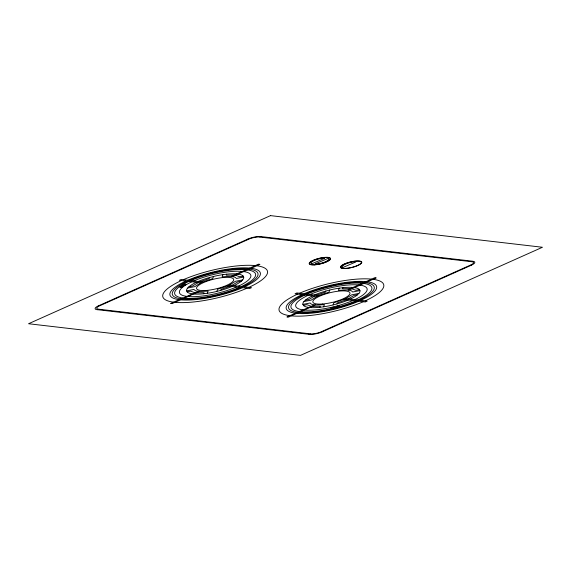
<?xml version="1.0" encoding="UTF-8"?>
<svg xmlns="http://www.w3.org/2000/svg" width="571" height="571" viewBox="0 0 571 571"><rect width="100%" height="100%" fill="white"/><g stroke="black" fill="none" stroke-linecap="round" stroke-linejoin="round"><path stroke-width="0.86" d="M203.633 293.758L204.011 292.709L196.196 292.837M209.586 277.506L209.2 278.548L200.278 281.703M207.323 293.287L208.115 291.117L199.172 291.51L172.107 303.601L170.615 303.429L199.093 291.024M213.475 276.492L212.683 278.655L202.662 281.981L181.2 279.483L179.337 280.318L200.806 282.816L202.698 281.995M216.802 291.424L217.594 289.261L227.608 285.935L249.67 288.498L251.533 287.67L229.463 285.1L227.608 285.935M222.954 274.63L222.155 276.799L231.098 276.407L258.449 264.187L259.941 264.359L232.575 276.585L235.159 277.306L236.444 278.462L243.689 277.042M220.691 290.411L221.07 289.369L229.999 286.214M226.644 274.159L226.259 275.208L234.074 275.079M319.91 307.284L320.288 306.242L312.473 306.37M325.863 291.039L325.477 292.081L316.555 295.236M323.6 306.82L324.392 304.65L315.449 305.042L288.384 317.133L286.892 316.962L315.285 304.579M329.752 290.025L328.96 292.188L318.939 295.514L296.877 292.944L295.021 293.78L317.083 296.349L311.145 300.146L303.9 301.567M333.071 304.957L333.871 302.794L345.74 298.633L351.679 294.836L358.923 293.408M339.224 288.162L338.432 290.332L347.375 289.94L374.726 277.72L376.218 277.891L348.852 290.118L351.436 290.839L352.721 291.995L359.966 290.575M336.969 303.943L337.347 302.894L346.276 299.739M342.921 287.691L342.536 288.74L350.351 288.605M199.229 291.481L195.66 290.839L193.826 289.454L186.581 290.875M324.478 258.377L311.773 263.788M315.249 263.852L327.99 258.42M355.704 262.018L343.05 267.428M200.806 282.816L194.868 286.613L187.623 288.034M229.463 285.1L235.409 281.303L242.646 279.883M198.415 282.538L192.456 286.035L188.951 286.721M231.855 285.379L237.821 281.881L241.319 281.196M314.692 296.071L308.725 299.568L305.228 300.253M348.132 298.911L354.099 295.414L357.596 294.729M98.862 305.663L247.6 239.206M248.492 239.313L99.754 305.763A8.329 2.17 -13.7 0 0 98.498 309.182L310.267 333.828M321.659 331.587L470.397 265.137M322.558 331.694L471.296 265.237M344.292 298.983L345.683 298.64L367.21 301.131L365.354 301.966L343.885 299.468M318.411 296.042L317.155 296.342M232.561 276.592L231.712 276.785M348.817 290.125L348.082 290.289M243.196 276.086L239.692 276.771L235.566 275.251M187.081 291.831L190.578 291.146L194.704 292.666M359.473 289.611L355.969 290.304L351.9 288.79M302.858 304.407L310.103 302.987L311.395 304.143L313.957 304.871M303.358 305.364L306.855 304.678L310.981 306.199M324.421 258.006L324.349 258.006A9.079 2.363 -13.7 0 0 314.364 260.462A9.079 2.363 -13.7 0 0 311.473 263.752M315.342 264.209L315.478 264.202A9.079 2.363 -13.7 0 0 325.434 261.754A9.079 2.363 -13.7 0 0 328.325 258.463M260.997 236.58L472.767 261.225A9.8 2.555 -13.7 0 1 471.296 265.237M259.884 237.079L471.646 261.718M97.391 309.682L309.154 334.32M360.03 285.122A36.722 9.564 -13.7 0 1 354.698 299.675M352.842 300.51A36.722 9.564 -13.7 0 1 304.286 310.032M302.794 309.853A36.722 9.564 -13.7 0 1 308.126 295.3M309.982 294.472A36.722 9.564 -13.7 0 1 358.538 284.95M365.611 282.631A44.067 11.477 -13.7 0 1 359.173 300.196M357.318 301.031A44.067 11.477 -13.7 0 1 298.704 312.523M297.213 312.351A44.067 11.477 -13.7 0 1 303.651 294.786M305.506 293.951A44.067 11.477 -13.7 0 1 364.12 282.459M247.493 239.199A9.871 2.57 -13.7 0 1 261.125 236.522M97.263 309.739A9.871 2.57 -13.7 0 1 98.762 305.649M322.658 331.708A9.871 2.57 -13.7 0 1 309.025 334.378M251.233 268.27A46.515 12.119 -13.7 0 1 244.438 286.813M242.482 287.691A46.515 12.119 -13.7 0 1 180.614 299.825M179.037 299.647A46.515 12.119 -13.7 0 1 185.832 281.103M187.795 280.225A46.515 12.119 -13.7 0 1 249.663 268.092M243.753 271.589A36.722 9.564 -13.7 0 1 238.421 286.142M236.565 286.977A36.722 9.564 -13.7 0 1 188.009 296.499M186.517 296.328A36.722 9.564 -13.7 0 1 191.849 281.774M193.712 280.939A36.722 9.564 -13.7 0 1 242.261 271.418M350.223 299.154A29.378 7.651 -13.7 0 0 357.196 295.057L359.159 293.116A29.378 7.651 -13.7 0 0 360.001 290.817L359.266 289.404A29.378 7.651 -13.7 0 0 354.448 287.62M348.36 299.989A29.378 7.651 -13.7 0 1 337.896 303.679L332.151 305.178A29.378 7.651 -13.7 0 1 324.485 306.684L319.039 307.376A29.378 7.651 -13.7 0 1 309.867 307.533M308.376 307.362A29.378 7.651 -13.7 0 1 303.558 305.578L302.823 304.165A29.378 7.651 -13.7 0 1 303.665 301.866L305.628 299.925A29.378 7.651 -13.7 0 1 312.601 295.821M314.464 294.993A29.378 7.651 -13.7 0 1 324.928 291.303L330.673 289.797A29.378 7.651 -13.7 0 1 338.339 288.298L343.785 287.598A29.378 7.651 -13.7 0 1 352.957 287.441M256.772 265.772A53.86 14.032 -13.7 0 1 248.863 287.363M247.007 288.191A53.86 14.032 -13.7 0 1 174.99 302.316M173.498 302.145A53.86 14.032 -13.7 0 1 181.407 280.554M183.262 279.726A53.86 14.032 -13.7 0 1 255.28 265.601M247.471 269.926A41.619 10.842 -13.7 0 1 241.405 286.492M239.549 287.32A41.619 10.842 -13.7 0 1 184.29 298.162M182.799 297.991A41.619 10.842 -13.7 0 1 188.865 281.424M190.728 280.597A41.619 10.842 -13.7 0 1 245.987 269.755M373.049 279.305A53.86 14.032 -13.7 0 1 365.14 300.888M363.284 301.724A53.86 14.032 -13.7 0 1 291.267 315.849M289.775 315.67A53.86 14.032 -13.7 0 1 297.684 294.086M299.539 293.258A53.86 14.032 -13.7 0 1 371.557 279.133M249.334 269.098A44.067 11.477 -13.7 0 1 242.896 286.663M241.041 287.498A44.067 11.477 -13.7 0 1 182.427 298.99M180.936 298.819A44.067 11.477 -13.7 0 1 187.374 281.253M189.229 280.418A44.067 11.477 -13.7 0 1 247.843 268.927M471.753 261.675A8.387 2.184 -13.7 0 1 470.483 265.144M248.406 239.299A8.387 2.184 -13.7 0 1 259.991 237.029M321.751 331.601A8.387 2.184 -13.7 0 1 310.16 333.871M342.664 267.378A9.079 2.363 -13.7 0 1 345.562 264.095A9.079 2.363 -13.7 0 1 355.533 261.632M233.946 285.621A29.378 7.651 -13.7 0 0 240.919 281.524L242.889 279.583A29.378 7.651 -13.7 0 0 243.724 277.285L242.996 275.872A29.378 7.651 -13.7 0 0 238.171 274.087M232.09 286.456A29.378 7.651 -13.7 0 1 221.619 290.147L215.874 291.653A29.378 7.651 -13.7 0 1 208.208 293.151L202.762 293.844A29.378 7.651 -13.7 0 1 193.59 294.008M192.099 293.829A29.378 7.651 -13.7 0 1 187.281 292.045L186.546 290.632A29.378 7.651 -13.7 0 1 187.388 288.334L189.351 286.392A29.378 7.651 -13.7 0 1 196.324 282.295M198.187 281.46A29.378 7.651 -13.7 0 1 208.651 277.77L214.396 276.264A29.378 7.651 -13.7 0 1 222.062 274.765L227.508 274.073A29.378 7.651 -13.7 0 1 236.68 273.909M363.748 283.459A41.619 10.842 -13.7 0 1 357.682 300.025M355.826 300.853A41.619 10.842 -13.7 0 1 300.567 311.695M299.076 311.516A41.619 10.842 -13.7 0 1 305.142 294.957M306.998 294.122A41.619 10.842 -13.7 0 1 362.257 283.287M367.51 281.803A46.515 12.119 -13.7 0 1 360.715 300.346M358.752 301.224A46.515 12.119 -13.7 0 1 296.891 313.358M295.314 313.172A46.515 12.119 -13.7 0 1 302.109 294.629M304.072 293.758A46.515 12.119 -13.7 0 1 365.94 281.624M270.518 215.624L28.55 323.736L300.482 355.376L542.45 247.264L270.518 215.624M206.188 290.461A19.1 4.975 -13.7 0 0 233.725 279.64A19.1 4.975 -13.7 0 0 205.496 281.767A19.1 4.975 -13.7 0 0 206.188 290.461M331.844 308.411A1.749 0.457 -13.7 0 0 334.37 307.419A1.749 0.457 -13.7 0 0 331.78 307.612A1.749 0.457 -13.7 0 0 331.844 308.411M314.721 264.858A11.02 2.869 -13.7 0 0 330.602 258.613A11.02 2.869 -13.7 0 0 314.321 259.841A11.02 2.869 -13.7 0 0 314.721 264.858M183.462 285.414A1.749 0.457 -13.7 0 0 185.982 284.422A1.749 0.457 -13.7 0 0 183.398 284.622A1.749 0.457 -13.7 0 0 183.462 285.414M345.955 268.491A11.02 2.869 -13.7 0 0 361.836 262.253A11.02 2.869 -13.7 0 0 345.555 263.481A11.02 2.869 -13.7 0 0 345.955 268.491M322.465 303.993A19.1 4.975 -13.7 0 0 350.002 293.173A19.1 4.975 -13.7 0 0 321.773 295.3A19.1 4.975 -13.7 0 0 322.465 303.993M314.949 264.694A10.528 2.741 -13.7 0 0 330.131 258.727A10.528 2.741 -13.7 0 0 314.564 259.898A10.528 2.741 -13.7 0 0 314.949 264.694M180.714 287.327A1.749 0.457 -13.7 0 0 183.241 286.335A1.749 0.457 -13.7 0 0 180.65 286.528A1.749 0.457 -13.7 0 0 180.714 287.327M336.969 307.105A1.749 0.457 -13.7 0 0 339.495 306.113A1.749 0.457 -13.7 0 0 336.904 306.306A1.749 0.457 -13.7 0 0 336.969 307.105M346.183 268.327A10.528 2.741 -13.7 0 0 361.357 262.36A10.528 2.741 -13.7 0 0 345.798 263.531A10.528 2.741 -13.7 0 0 346.183 268.327"/></g></svg>
